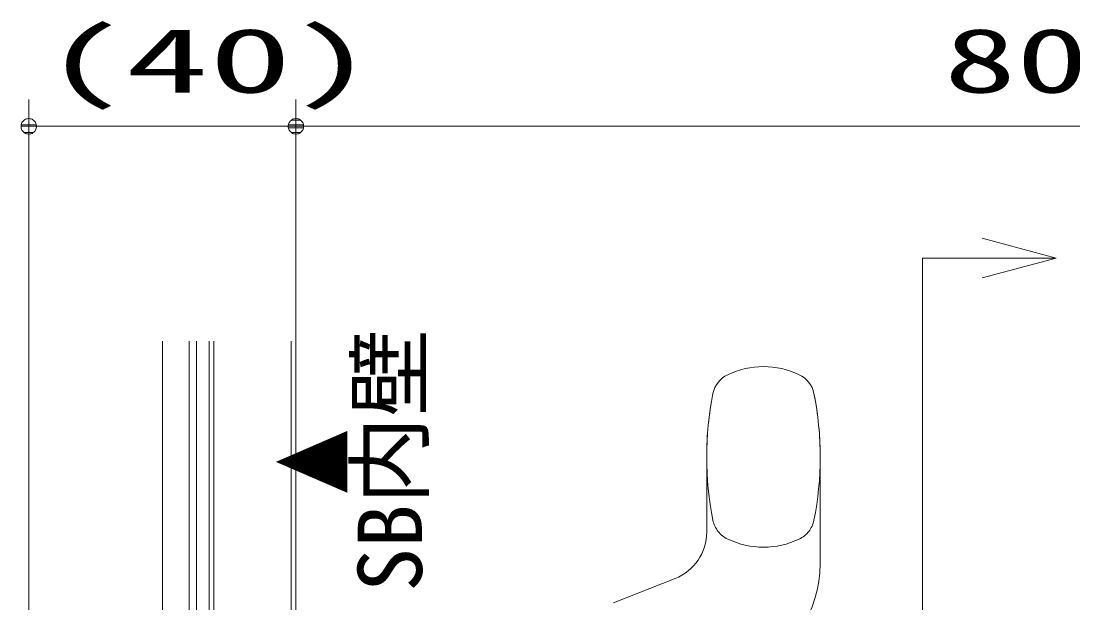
# Model space of a CAD drawing. Units: millimetres on the paper. Extents: x -305 to 305, y -152 to 152.
# Drawn here: x -235.59 to -196.22, y -22.09 to -0.33 of the extents above; entities that cross this region are included whole.
import ezdxf
from ezdxf.enums import TextEntityAlignment as Align

# ---------------------------------------------------------------- set-up
doc = ezdxf.new("R2010")
doc.units = ezdxf.units.MM
doc.linetypes.add('LONG_DASHED2', pattern=[13, 12, -1])
doc.layers.add('0-2_0', color=7, linetype='Continuous', lineweight=9)
doc.layers.add('0-3_S3', color=7, linetype='Continuous', lineweight=9)
doc.styles.add('ＭＳ ゴシック', font='')
doc.styles.get('ＭＳ ゴシック').set_extended_font_data('MS Gothic')

# ---------------------------------------------------------------- blocks, each defined once
blk = doc.blocks.new('_DOTSMALL')
at = {"layer": '0-2_0'}
for p, q in [((0.0746, 0.1), (-0.0746, 0.1)), ((0.1223, -0.0248), (-0.1223, -0.0248))]:
    blk.add_line(p, q, dxfattribs=at)
for points in [[(0.125, 0), (0.124, 0.0157), (0.1211, 0.0311), (0.1162, 0.046), (0.1095, 0.0602), (0.1011, 0.0735), (0.0911, 0.0856), (0.0797, 0.0963), (0.067, 0.1055), (0.0532, 0.1131), (0.0386, 0.1189), (0.0234, 0.1228), (0.0078, 0.1248), (-0.0078, 0.1248), (-0.0234, 0.1228), (-0.0386, 0.1189), (-0.0532, 0.1131), (-0.067, 0.1055), (-0.0797, 0.0963), (-0.0911, 0.0856), (-0.1011, 0.0735), (-0.1095, 0.0602), (-0.1162, 0.046), (-0.1211, 0.0311), (-0.124, 0.0157), (-0.125, 0), (0, 0)], [(-0.125, 0), (-0.124, -0.0157), (-0.1211, -0.0311), (-0.1162, -0.046), (-0.1095, -0.0602), (-0.1011, -0.0735), (-0.0911, -0.0856), (-0.0797, -0.0963), (-0.067, -0.1055), (-0.0532, -0.1131), (-0.0386, -0.1189), (-0.0234, -0.1228), (-0.0078, -0.1248), (0.0078, -0.1248), (0.0234, -0.1228), (0.0386, -0.1189), (0.0532, -0.1131), (0.067, -0.1055), (0.0797, -0.0963), (0.0911, -0.0856), (0.1011, -0.0735), (0.1095, -0.0602), (0.1162, -0.046), (0.1211, -0.0311), (0.124, -0.0157), (0.125, 0), (0, 0)]]:
    blk.add_lwpolyline(points, close=True, dxfattribs=at)
blk = doc.blocks.new('_OPEN30')
at = {"layer": '0-2_0'}
blk.add_line((0, 0), (-1, 0), dxfattribs=at)
blk.add_lwpolyline([(-1, 0.2679), (0, 0), (-1, -0.2679)], dxfattribs=at)

msp = doc.modelspace()

# ---------------------------------------------------------------- linework, layer by layer
at = {"layer": '0-3_S3'}
for p, q in [((-235.298, -28.809), (-235.298, -3.269)), ((-225.298, -12.298), (-225.298, -3.269)), ((-235.298, -4.269), (-225.298, -4.269)), ((-225.298, -4.269), (-170.363, -4.269)), ((-201.844, -9.197), (-201.844, -72.625)), ((-201.844, -9.197), (-196.844, -9.197)), ((-230.298, -33.005), (-230.298, -12.298)), ((-229.298, -12.298), (-229.298, -33.005)), ((-229.024, -12.298), (-229.024, -32.733)), ((-228.548, -25.63), (-228.548, -12.298)), ((-228.373, -25.63), (-228.373, -12.298)), ((-225.473, -30.63), (-225.473, -12.298)), ((-225.298, -30.63), (-225.298, -12.298)), ((-209.924, -16.631), (-209.924, -19.438)), ((-205.674, -16.631), (-205.674, -20.627)), ((-213.41, -22.092), (-211.109, -21.181))]:
    msp.add_line(p, q, dxfattribs=at)
for centre, radius, start, end in [((-207.799, -16.381), 3.125, 64.66, 115.34), ((-208.709, -14.46), 1, 115.34, 168.6588), ((-206.89, -14.46), 1, 11.3412, 64.66), ((-197.887, -16.631), 12.037, 168.6588, 180), ((-217.712, -16.631), 12.037, 0, 11.3412), ((-211.799, -19.438), 1.875, 291.6036, 0), ((-210.049, -20.627), 4.375, 291.6036, 0)]:
    msp.add_arc(centre, radius, start, end, dxfattribs=at)
at = {"layer": '0-3_S3', "linetype": 'LONG_DASHED2'}
for centre, radius, start, end in [((-197.887, -16.631), 12.037, 168.6588, 191.3412), ((-217.712, -16.631), 12.037, 348.6588, 11.3412), ((-208.709, -18.802), 1, 191.3412, 244.66), ((-206.89, -18.802), 1, 295.34, 348.6588), ((-207.799, -16.881), 3.125, 244.66, 295.34)]:
    msp.add_arc(centre, radius, start, end, dxfattribs=at)

# ---------------------------------------------------------------- block references
at = {"layer": '0-3_S3', "xscale": 2.32, "yscale": 2.32, "rotation": 180}
for p in [(-235.298, -4.269), (-225.298, -4.269)]:
    msp.add_blockref('_DOTSMALL', p, dxfattribs=at)
at = {"layer": '0-3_S3'}
for name, p, xscale, yscale in [('_DOTSMALL', (-225.298, -4.269), 2.32, 2.32), ('_OPEN30', (-196.844, -9.197), 2.77, 2.77)]:
    msp.add_blockref(name, p, dxfattribs=dict(at, xscale=xscale, yscale=yscale))

# ---------------------------------------------------------------- texts
at = {"layer": '0-3_S3', "style": 'ＭＳ ゴシック'}
for s, width, p in [('(40)', 1.9, (-234.777, -3.731)), ('800', 1.65, (-201.039, -3.731))]:
    msp.add_text(s, height=2.405, dxfattribs=dict(at, width=width)).set_placement(p, align=Align.BOTTOM_LEFT)
msp.add_text('SB内壁', height=2.405, rotation=90, dxfattribs=at).set_placement((-219.86, -21.678), align=Align.BOTTOM_LEFT)
at = {"layer": '0-3_S3', "style": 'ＭＳ ゴシック', "width": 0.75}
msp.add_text('▲', height=2.405, rotation=90, dxfattribs=at).set_placement((-222.616, -18.047), align=Align.BOTTOM_LEFT)

doc.saveas('drawing.dxf')
